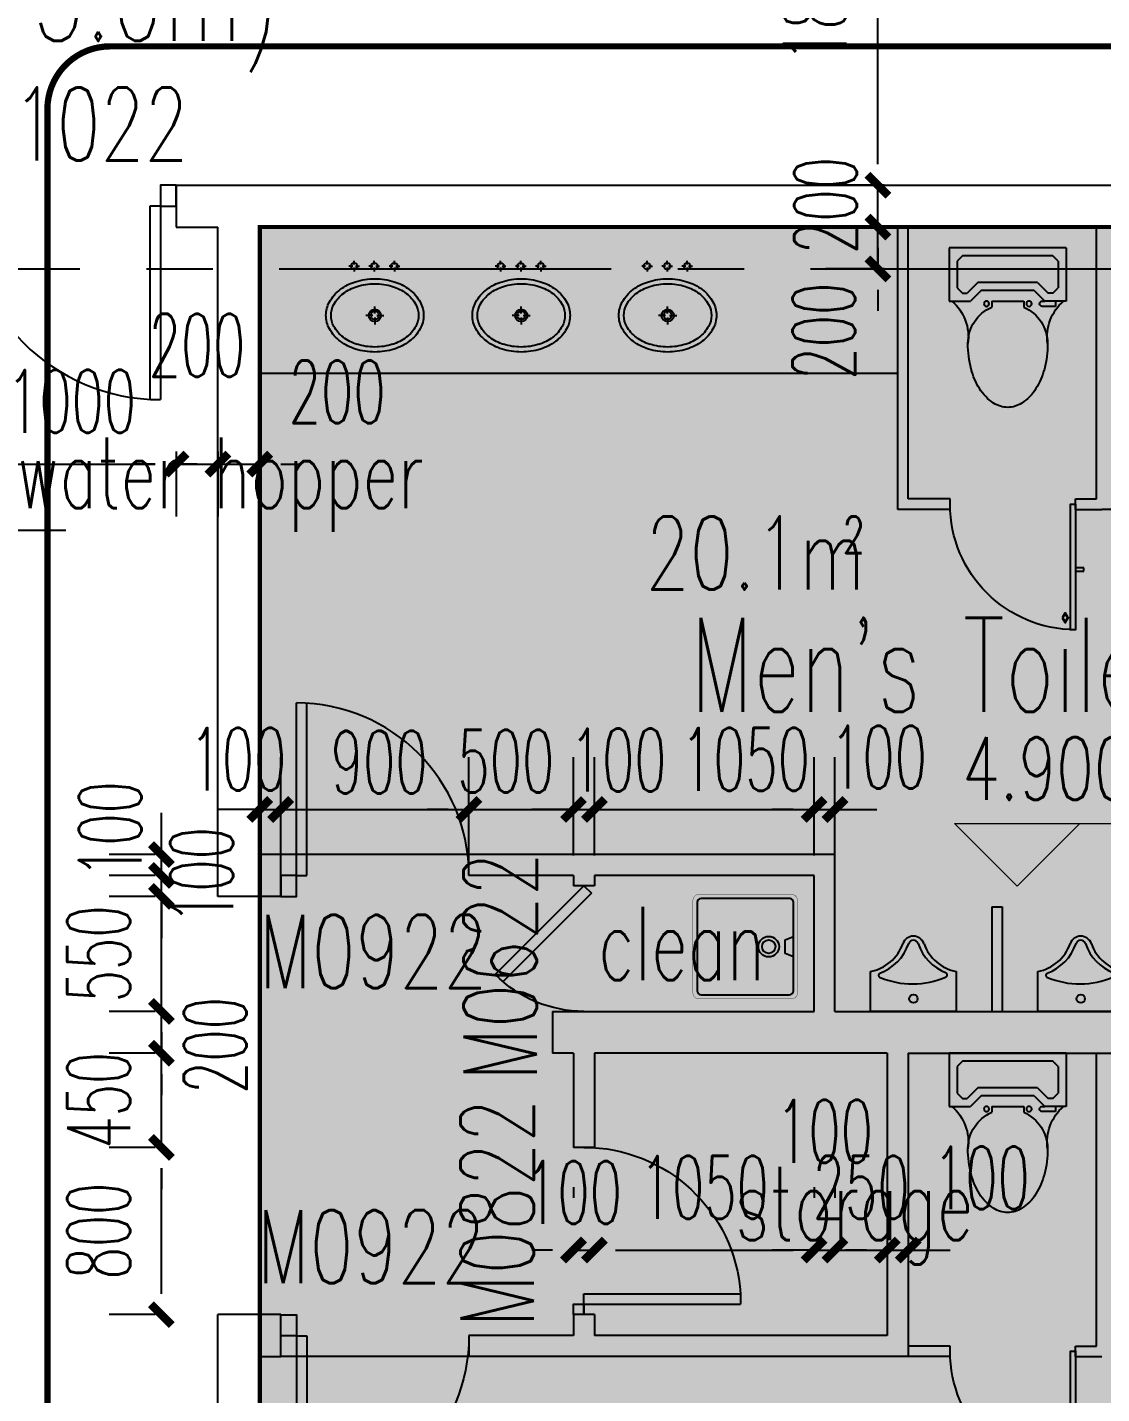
# Model space of a CAD drawing. Extents: x 824790 to 994147, y 4290613 to 4374713.
# Drawn here: x 886499 to 891635, y 4332818 to 4339350 of the extents above; entities that cross this region are included whole.
import ezdxf
from ezdxf.enums import TextEntityAlignment as Align

# ---------------------------------------------------------------- set-up
doc = ezdxf.new("R2010")
doc.units = 0
doc.header["$LTSCALE"] = 1000
doc.header["$MEASUREMENT"] = 0
for name, pattern in [('ACAD_ISO08W100', [36, 24, -3, 6, -3]), ('CENTER', [50.8, 31.75, -6.35, 6.35, -6.35]), ('DASH', [0.35, 0.25, -0.1]), ('DOTE', [2.42, 2, -0.2, 0.02, -0.2]), ('HIDDEN', [0.375, 0.25, -0.125])]:
    doc.linetypes.add(name, pattern=pattern)
doc.layers.get('0').update_dxf_attribs({"color": 255, "linetype": 'CONTINUOUS'})
for name, color, linetype in [('A-AREA-TEXT', 6, 'CONTINUOUS'), ('A-DIM', 201, 'CONTINUOUS'), ('A-DOTE', 8, 'ACAD_ISO08W100'), ('A-LVTRY', 147, 'CONTINUOUS'), ('A-NOTE', 150, 'CONTINUOUS'), ('A-TEXT-CN', 31, 'CONTINUOUS'), ('A-WALL', 2, 'CONTINUOUS'), ('A-WINDOW', 4, 'CONTINUOUS'), ('A-WINDOW-TEXT', 93, 'CONTINUOUS'), ('A_SANITARY', 91, 'CONTINUOUS'), ('DOTE', 17, 'DOTE'), ('PUB_TEXT', 7, 'CONTINUOUS'), ('降板', 7, 'CONTINUOUS')]:
    doc.layers.add(name, color=color, linetype=linetype)
doc.layers.add('A_LEVEL', color=135, linetype='CONTINUOUS', lineweight=0)
doc.styles.add('_HZTXT', font='tjromans.shx', dxfattribs={"width": 0.7, "bigfont": 'tjhztxt.shx'})
doc.styles.add('ATT', font='txt')
doc.styles.add('DIM_FONT', font='SIMPLEX.shx', dxfattribs={"width": 0.6, "bigfont": 'GBCBIG.shx'})
doc.styles.add('MEN', font='tjromans.shx', dxfattribs={"width": 0.7, "bigfont": 'tjhztxt.shx'})
doc.styles.add('PRC-S', font='TJROMANS.shx', dxfattribs={"width": 0.7, "bigfont": 'hztxt.shx'})
doc.styles.get("Standard").update_dxf_attribs({"font": 'GBENOR', "bigfont": 'GBCBIG'})
doc.styles.add('TONGJI-FONT', font='simplex.shx')
doc.dimstyles.new('DIMN', dxfattribs={"dimtxt": 300, "dimasz": 100, "dimexe": 250, "dimexo": 300, "dimgap": 150, "dimtad": 1, "dimdec": 0, "dimtxsty": 'DIM_FONT', "dimblk": 'h-_ArchTick', "dimcen": 2.5, "dimclrt": 7, "dimazin": 2, "dimtfac": 1, "dimtdec": 0, "dimtix": 1, "dimtmove": 2, "dimatfit": 3, "dimarcsym": 0})

# ---------------------------------------------------------------- blocks, each defined once
blk = doc.blocks.new('h-wrt')
at = {"layer": 'A-DOTE', "linetype": 'CENTER', "ltscale": 0.05}
blk.add_line((-2603736, -1760229), (-2483728.3, -1760229), dxfattribs=at)
blk = doc.blocks.new('h-D10')
for p, q in [((75, 0), (75, 925)), ((125, 0), (125, 923.64766)), ((75, 0), (125, 0))]:
    blk.add_line(p, q)
blk.add_lwpolyline([(75, 0), (0, 0), (0, -100), (75, -100)], close=True)
blk.add_arc((75, 0), 925, 0, 90)
blk = doc.blocks.new('h-1-大便器')
at = {"color": 0, "linetype": 'ByBlock'}
for p, q in [((0, -279.4), (0, 279.4)), ((0, 279.4), (254, 279.4)), ((254, 279.4), (254, 177.8)), ((38.1, 215.9), (63.5, 241.3)), ((38.1, -215.9), (38.1, 215.9)), ((63.5, 241.3), (190.5, 241.3)), ((190.5, 241.3), (215.9, 215.9)), ((215.9, 215.9), (215.9, 193.6)), ((165.1, 142.8), (215.9, 193.6)), ((165.1, -142.8), (165.1, 142.8)), ((203.2, 127), (254, 177.8)), ((203.2, -127), (203.2, 127)), ((254, 76.2), (254, -76.2)), ((254, 76.2), (282.6, 76.2)), ((203.2, -127), (254, -177.8)), ((254, -76.2), (282.6, -76.2)), ((165.1, -142.8), (215.9, -193.6)), ((215.9, -215.9), (215.9, -193.6)), ((254, -165.1), (254, -177.8)), ((254, -279.4), (254, -177.8)), ((279.4, -228.6), (279.4, -165.1)), ((63.5, -241.3), (38.1, -215.9)), ((63.5, -241.3), (190.5, -241.3)), ((215.9, -215.9), (190.5, -241.3)), ((254, -228.6), (279.4, -228.6)), ((0, -279.4), (254, -279.4))]:
    blk.add_line(p, q, dxfattribs=at)
blk.add_lwpolyline([(457.2, -190.5, 0.063415), (579, -175, 0.076468), (672.7, -134.7, 0.107136), (741.6, -67.6, 0.147373), (762, 0, 0.147373), (741.6, 67.6, 0.107136), (672.7, 134.7, 0.076468), (579, 175, 0.063415), (457.2, 190.5, 0.063415)], format="xyb", dxfattribs=at)
for centre in [(266.7, 101.6), (266.7, -101.6)]:
    blk.add_circle(centre, 12.7, dxfattribs=at)
for centre, radius, start, end in [((426.2, 416.9), 228.5, 221.08899, 277.79892), ((457.2, 0), 190.5, 90, 156.42182), ((457.2, 0), 190.5, 203.57818, 270), ((266.7, -165.1), 12.7, 0, 180), ((426.2, -416.9), 228.5, 82.20108, 138.91101)]:
    blk.add_arc(centre, radius, start, end, dxfattribs=at)
at = {"color": 0, "linetype": 'ByBlock', "style": 'ATT'}
for tag, p, flags in [('ITEM', (0, -533.4), 3), ('ROOM_NUMBER', (0, -762), 1)]:
    blk.add_attdef(tag, p, '', height=152.4, dxfattribs=dict(at, flags=flags))
blk = doc.blocks.new('h-A$C23BF0790')
at = {"layer": 'A_SANITARY'}
for p, q in [((600, 320), (640, 320)), ((640, 305), (600, 305)), ((640, 320), (640, 305))]:
    blk.add_line(p, q, dxfattribs=at)
blk.add_lwpolyline([(600, 0), (600, 600), (576, 600), (576, 0)], close=True, dxfattribs=at)
blk.add_arc((600, 0), 600, 90, 180, dxfattribs=at)
blk = doc.blocks.new('h-a-污洗盆')
for p, q in [((-234.4, 460.7), (-234.4, 39.3)), ((206.6, 480.3), (-214.8, 480.3)), ((226.2, 39.3), (226.2, 460.7)), ((-214.8, 19.7), (206.6, 19.7)), ((-53.3, 19.7), (-36.1, 59)), ((-36.1, 59), (27.9, 59)), ((27.9, 59), (45.1, 19.7))]:
    blk.add_line(p, q)
at = {"const_width": 1.48}
for points in [[(-254.1, 470.5, -0.414214), (-224.6, 500)], [(216.4, 500, -0.414214), (245.9, 470.5)], [(-224.6, 0, -0.414214), (-254.1, 29.5)], [(245.9, 29.5, -0.414214), (216.4, 0, -0.414214)]]:
    blk.add_lwpolyline(points, format="xyb", dxfattribs=at)
for points in [[(-254.1, 470.5), (-254.1, 29.5)], [(216.4, 500), (-224.6, 500)], [(245.9, 29.5), (245.9, 470.5)], [(-224.6, 0), (216.4, 0)]]:
    blk.add_lwpolyline(points, dxfattribs=at)
for radius in [49.2, 32]:
    blk.add_circle((-4.1, 137.7), radius)
for centre, start, end in [((-214.8, 460.7), 90, 180), ((206.6, 460.7), 0, 90), ((-214.8, 39.3), 180, 270), ((206.6, 39.3), 270, 0)]:
    blk.add_arc(centre, 19.7, start, end)
at = {"text_generation_flag": 4, "width": 0.8, "flags": 9}
for tag in ['YSIZE', 'XSIZE']:
    blk.add_attdef(tag, (-254.1, 300), '', height=0.492, rotation=270, dxfattribs=at)
blk = doc.blocks.new('h-1-洗手盆')
at = {"layer": 'A-LVTRY'}
for p, q in [((2.2, 225.6), (2.2, 253.5)), ((-5.8, 217.6), (-33.8, 217.6)), ((2.2, 209.6), (2.2, 181.7)), ((10.2, 217.6), (38.1, 217.6)), ((-85.8, 21.2), (-101.2, 21.2)), ((-80, 27), (-80, 42.5)), ((-80, 15.4), (-80, 0)), ((-74.2, 21.2), (-58.8, 21.2)), ((-5.8, 21.2), (-21.2, 21.2)), ((0, 27), (0, 42.5)), ((0, 15.4), (0, 0)), ((5.8, 21.2), (21.2, 21.2)), ((74.2, 21.2), (58.8, 21.2)), ((80, 27), (80, 42.5)), ((80, 15.4), (80, 0)), ((85.8, 21.2), (101.2, 21.2))]:
    blk.add_line(p, q, dxfattribs=at)
for centre, major_axis, start_param, end_param in [((-14.9, 160.6), (141.7, 141.7), 1.086999, 1.429562), ((-14.9, 160.6), (-127.6, 127.6), -0.483797, -0.141234), ((2.2, 105.6), (182.4, 182.4), 0.785403, 1.086999), ((2.2, 105.6), (168.3, 168.3), 0.785403, 1.086999), ((2.2, 105.6), (182.4, 182.4), 0.483806, 0.785403), ((2.2, 105.6), (168.3, 168.3), 0.483806, 0.785403), ((19.3, 160.6), (127.6, 127.6), 0.141244, 0.483806), ((19.3, 160.6), (-141.7, 141.7), -1.429553, -1.08699), ((-41.1, 195.5), (-110.9, 110.9), -0.141234, 0.281387), ((-41.1, 195.5), (-96.7, 96.7), -0.141234, 0.281387), ((45.5, 195.5), (-96.7, 96.7), 4.431011, 4.853633), ((45.5, 195.5), (-110.9, 110.9), 4.431011, 4.853633), ((-81.3, 217.6), (-78.5, 78.5), 0.281387, 0.785403), ((-81.3, 217.6), (-64.3, 64.3), 0.281387, 0.785403), ((85.6, 217.6), (-64.3, 64.3), 3.926996, 4.431011), ((85.6, 217.6), (-78.5, 78.5), 3.926996, 4.431011), ((-81.3, 217.6), (78.5, 78.5), 2.356199, 2.860215), ((-41.1, 239.8), (110.9, 110.9), 2.860215, 3.282836), ((-81.3, 217.6), (64.3, 64.3), 2.356199, 2.860215), ((-41.1, 239.8), (-96.7, 96.7), 1.289419, 1.71204), ((45.5, 239.8), (-96.7, 96.7), 3.000358, 3.42298), ((45.5, 239.8), (-110.9, 110.9), 3.000358, 3.42298), ((85.6, 217.6), (64.3, 64.3), 4.993776, 5.497792), ((85.6, 217.6), (-78.5, 78.5), 3.42298, 3.926996), ((-14.9, 274.6), (-141.7, 141.7), 1.71204, 2.054603), ((-14.9, 274.6), (-127.6, 127.6), 1.71204, 2.054603), ((19.3, 274.6), (127.6, 127.6), 4.228592, 4.571155), ((19.3, 274.6), (-141.7, 141.7), 2.657796, 3.000358), ((2.2, 329.6), (-182.4, 182.4), 2.054603, 2.356199), ((2.2, 329.6), (-168.3, 168.3), 2.054603, 2.356199), ((2.2, 329.6), (168.3, 168.3), 3.926996, 4.228592), ((2.2, 329.6), (182.4, 182.4), 3.926996, 4.228592)]:
    blk.add_ellipse(centre, major_axis=major_axis, ratio=1, start_param=start_param, end_param=end_param, dxfattribs=at)
at = {"layer": 'A-LVTRY', "extrusion": (-1.49096e-13, -2.51603e-13, -1)}
blk.add_ellipse((2.2, 217.6), major_axis=(17.3, 17.3), ratio=1, dxfattribs=at)
at = {"layer": 'A-LVTRY', "extrusion": (-1.52506e-13, -2.49557e-13, -1)}
blk.add_ellipse((2.2, 217.6), major_axis=(-11.6, 11.6), ratio=1, dxfattribs=at)
at = {"layer": 'A-LVTRY', "extrusion": (-1.55026e-13, -2.5838e-13, -1)}
blk.add_ellipse((-80, 21.2), major_axis=(-9.33, 9.33), ratio=1, dxfattribs=at)
at = {"layer": 'A-LVTRY', "extrusion": (-1.37801e-13, -2.41155e-13, -1)}
for centre, major_axis in [((0, 21.2), (-9.33, 9.33)), ((80, 21.2), (9.33, 9.33))]:
    blk.add_ellipse(centre, major_axis=major_axis, ratio=1, dxfattribs=at)
blk = doc.blocks.new('h-D09')
for p, q in [((75, 0), (75, 825)), ((125, 0), (125, 823.5)), ((75, 0), (125, 0))]:
    blk.add_line(p, q)
blk.add_lwpolyline([(75, 0), (0, 0), (0, -100), (75, -100)], close=True)
blk.add_arc((75, 0), 825, 0, 90)
blk = doc.blocks.new('h-1-小便器')
at = {"layer": 'A-LVTRY'}
for p, q in [((-205, 0), (205, 0)), ((-205, -190.9), (-205, 0)), ((205, 0), (205, -190.9))]:
    blk.add_line(p, q, dxfattribs=at)
blk.add_circle((0, -60.4), 20, dxfattribs=at)
for centre, radius, start, end in [((-242.8, -390.6), 203.4, 19.26394, 79.28939), ((-152.2, -175), 10, 114.10839, 248.1394), ((5.1, -526.4), 395, 66.66751, 114.10839), ((-242.8, -400.9), 233.4, 19.26394, 68.1394), ((242.8, -400.9), 233.4, 110.49411, 160.73606), ((242.8, -390.6), 203.4, 100.71061, 160.73606), ((157.6, -172.9), 10, 290.49411, 66.66751), ((0.2, -305.6), 54, 199.26394, 269.77771), ((0.2, -316), 24, 199.26394, 269.49984), ((-0.2, -305.6), 54, 270.22229, 340.73606), ((-0.2, -316), 24, 270.50016, 340.73606)]:
    blk.add_arc(centre, radius, start, end, dxfattribs=at)
blk = doc.blocks.new('h-A$C08FE2B09')
at = {"layer": 'A_SANITARY'}
for p, q in [((-50, 0), (-50, 500)), ((-0.1, 500), (750, 500)), ((0, 0), (0, 500)), ((750, 0), (750, 500)), ((800, 0), (800, 500)), ((-50, 0), (0, 0)), ((750, 0), (800, 0))]:
    blk.add_line(p, q, dxfattribs=at)
at = {"layer": 'A_SANITARY', "xscale": -0.9999999999999992, "rotation": 2.1877950194e-06}
blk.add_blockref('h-1-小便器', (375, 500), dxfattribs=at)
blk = doc.blocks.new('h-D06')
at = {"linetype": 'ByBlock'}
for p, q in [((0, 0), (424.3, 424.3)), ((35.4, -35.4), (458.1, 387.4)), ((0, 0), (35.4, -35.4))]:
    blk.add_line(p, q, dxfattribs=at)
blk.add_arc((0, 0), 600, 0, 45, dxfattribs=at)
blk = doc.blocks.new('h-D08')
at = {"linetype": 'ByBlock'}
for p, q in [((50, 0), (50, 748.3)), ((100, 748.3), (50, 748.3)), ((100, 0), (100, 748.3)), ((0, 0), (50, 0)), ((50, 0), (100, 0))]:
    blk.add_line(p, q, dxfattribs=at)
blk.add_lwpolyline([(0, -50), (50, -50), (50, 0), (0, 0)], close=True, dxfattribs=at)
blk.add_arc((50, 0), 750, 360, 86.17745, dxfattribs=at)
blk = doc.blocks.new('h-_ArchTick')
at = {"color": 0, "linetype": 'ByBlock', "const_width": 0.4}
blk.add_lwpolyline([(-0.5, -0.5), (0.5, 0.5)], dxfattribs=at)
blk = doc.blocks.new('*D729')
at = {"layer": 'A-DIM', "color": 0, "lineweight": -2, "transparency": 16777216}
for p, q in [((890594.6, 4340395.4), (890315.2, 4340395.4)), ((890565.2, 4338695.4), (890565.2, 4340295.4)), ((890594.6, 4338595.4), (890315.2, 4338595.4))]:
    blk.add_line(p, q, dxfattribs=at)
at = {"layer": 'A-DIM', "color": 0, "lineweight": -2, "transparency": 16777216, "xscale": 100, "yscale": 100, "zscale": 100}
for p, rotation in [((890565.2, 4340395.4), 90), ((890565.2, 4338595.4), 270)]:
    blk.add_blockref('h-_ArchTick', p, dxfattribs=dict(at, rotation=rotation))
at = {"layer": 'A-DIM', "color": 7, "transparency": 16777216, "insert": (890265.2, 4339495.4), "char_height": 300, "attachment_point": 5, "rotation": 90, "style": 'DIM_FONT'}
blk.add_mtext('\\A1;1800', dxfattribs=at)
blk = doc.blocks.new('*D730')
at = {"layer": 'A-DIM', "color": 0, "lineweight": -2, "transparency": 16777216}
for p, q in [((890565.2, 4338695.4), (890565.2, 4338795.4)), ((890594.6, 4338595.4), (890315.2, 4338595.4)), ((890565.2, 4338395.4), (890565.2, 4338595.4)), ((890594.6, 4338395.4), (890315.2, 4338395.4)), ((890565.2, 4338295.4), (890565.2, 4338195.4))]:
    blk.add_line(p, q, dxfattribs=at)
at = {"layer": 'A-DIM', "color": 0, "lineweight": -2, "transparency": 16777216, "xscale": 100, "yscale": 100, "zscale": 100}
for p, rotation in [((890565.2, 4338595.4), 270), ((890565.2, 4338395.4), 90)]:
    blk.add_blockref('h-_ArchTick', p, dxfattribs=dict(at, rotation=rotation))
at = {"layer": 'A-DIM', "color": 7, "transparency": 16777216, "insert": (890315, 4338498.7), "char_height": 300, "attachment_point": 5, "rotation": 90, "style": 'DIM_FONT'}
blk.add_mtext('\\A1;200', dxfattribs=at)
blk = doc.blocks.new('*D731')
at = {"layer": 'A-DIM', "color": 0, "lineweight": -2, "transparency": 16777216}
for p, q in [((890565.2, 4338495.4), (890565.2, 4338595.4)), ((890594.6, 4338395.4), (890315.2, 4338395.4)), ((890565.2, 4338195.4), (890565.2, 4338395.4)), ((890594.6, 4338195.4), (890315.2, 4338195.4)), ((890565.2, 4338095.4), (890565.2, 4337995.4))]:
    blk.add_line(p, q, dxfattribs=at)
at = {"layer": 'A-DIM', "color": 0, "lineweight": -2, "transparency": 16777216, "xscale": 100, "yscale": 100, "zscale": 100}
for p, rotation in [((890565.2, 4338395.4), 270), ((890565.2, 4338195.4), 90)]:
    blk.add_blockref('h-_ArchTick', p, dxfattribs=dict(at, rotation=rotation))
at = {"layer": 'A-DIM', "color": 7, "transparency": 16777216, "insert": (890306.4, 4337897.3), "char_height": 300, "attachment_point": 5, "rotation": 90, "style": 'DIM_FONT'}
blk.add_mtext('\\A1;200', dxfattribs=at)
blk = doc.blocks.new('*D756')
at = {"layer": 'A-DIM', "color": 0, "lineweight": -2, "transparency": 16777216}
for p, q in [((889109.9, 4333804.3), (889109.9, 4333754.3)), ((889209.9, 4333804.3), (889209.9, 4333754.3)), ((889009.9, 4333504.3), (888909.9, 4333504.3)), ((889109.9, 4333504.3), (889209.9, 4333504.3)), ((889309.9, 4333504.3), (889409.9, 4333504.3))]:
    blk.add_line(p, q, dxfattribs=at)
at = {"layer": 'A-DIM', "color": 0, "lineweight": -2, "transparency": 16777216, "xscale": 100, "yscale": 100, "zscale": 100}
blk.add_blockref('h-_ArchTick', (889109.9, 4333504.3), dxfattribs=at)
at = {"layer": 'A-DIM', "color": 0, "lineweight": -2, "transparency": 16777216, "xscale": 100, "yscale": 100, "zscale": 100, "rotation": 180}
blk.add_blockref('h-_ArchTick', (889209.9, 4333504.3), dxfattribs=at)
at = {"layer": 'A-DIM', "color": 7, "transparency": 16777216, "insert": (889109.9, 4333779.3), "char_height": 300, "attachment_point": 5, "style": 'DIM_FONT'}
blk.add_mtext('\\A1;100', dxfattribs=at)
blk = doc.blocks.new('*D757')
at = {"layer": 'A-DIM', "color": 0, "lineweight": -2, "transparency": 16777216}
for p, q in [((889209.9, 4333804.3), (889209.9, 4333754.3)), ((890259.9, 4333804.3), (890259.9, 4333754.3)), ((889309.9, 4333504.3), (890159.9, 4333504.3))]:
    blk.add_line(p, q, dxfattribs=at)
at = {"layer": 'A-DIM', "color": 0, "lineweight": -2, "transparency": 16777216, "xscale": 100, "yscale": 100, "zscale": 100, "rotation": 180}
blk.add_blockref('h-_ArchTick', (889209.9, 4333504.3), dxfattribs=at)
at = {"layer": 'A-DIM', "color": 0, "lineweight": -2, "transparency": 16777216, "xscale": 100, "yscale": 100, "zscale": 100}
blk.add_blockref('h-_ArchTick', (890259.9, 4333504.3), dxfattribs=at)
at = {"layer": 'A-DIM', "color": 7, "transparency": 16777216, "insert": (889734.9, 4333804.3), "char_height": 300, "attachment_point": 5, "style": 'DIM_FONT'}
blk.add_mtext('\\A1;1050', dxfattribs=at)
blk = doc.blocks.new('*D758')
at = {"layer": 'A-DIM', "color": 0, "lineweight": -2, "transparency": 16777216}
for p, q in [((890259.9, 4333804.3), (890259.9, 4333754.3)), ((890359.8, 4333804.3), (890359.8, 4333754.3)), ((890159.9, 4333504.3), (890059.9, 4333504.3)), ((890259.9, 4333504.3), (890359.8, 4333504.3)), ((890459.8, 4333504.3), (890559.8, 4333504.3))]:
    blk.add_line(p, q, dxfattribs=at)
at = {"layer": 'A-DIM', "color": 0, "lineweight": -2, "transparency": 16777216, "xscale": 100, "yscale": 100, "zscale": 100}
blk.add_blockref('h-_ArchTick', (890259.9, 4333504.3), dxfattribs=at)
at = {"layer": 'A-DIM', "color": 0, "lineweight": -2, "transparency": 16777216, "xscale": 100, "yscale": 100, "zscale": 100, "rotation": 180}
blk.add_blockref('h-_ArchTick', (890359.8, 4333504.3), dxfattribs=at)
at = {"layer": 'A-DIM', "color": 7, "transparency": 16777216, "insert": (890309.8, 4334071.8), "char_height": 300, "attachment_point": 5, "style": 'DIM_FONT'}
blk.add_mtext('\\A1;100', dxfattribs=at)
blk = doc.blocks.new('*D759')
at = {"layer": 'A-DIM', "color": 0, "lineweight": -2, "transparency": 16777216}
for p, q in [((890359.8, 4333804.3), (890359.8, 4333754.3)), ((890609.9, 4333804.3), (890609.9, 4333754.3)), ((890259.8, 4333504.3), (890159.8, 4333504.3)), ((890359.8, 4333504.3), (890609.9, 4333504.3)), ((890709.9, 4333504.3), (890809.9, 4333504.3))]:
    blk.add_line(p, q, dxfattribs=at)
at = {"layer": 'A-DIM', "color": 0, "lineweight": -2, "transparency": 16777216, "xscale": 100, "yscale": 100, "zscale": 100}
blk.add_blockref('h-_ArchTick', (890359.8, 4333504.3), dxfattribs=at)
at = {"layer": 'A-DIM', "color": 0, "lineweight": -2, "transparency": 16777216, "xscale": 100, "yscale": 100, "zscale": 100, "rotation": 180}
blk.add_blockref('h-_ArchTick', (890609.9, 4333504.3), dxfattribs=at)
at = {"layer": 'A-DIM', "color": 7, "transparency": 16777216, "insert": (890484.8, 4333804.3), "char_height": 300, "attachment_point": 5, "style": 'DIM_FONT'}
blk.add_mtext('\\A1;250', dxfattribs=at)
blk = doc.blocks.new('*D760')
at = {"layer": 'A-DIM', "color": 0, "lineweight": -2, "transparency": 16777216}
for p, q in [((890609.9, 4333804.3), (890609.9, 4333754.3)), ((890709.9, 4333804.3), (890709.9, 4333754.3)), ((890509.9, 4333504.3), (890409.9, 4333504.3)), ((890609.9, 4333504.3), (890709.9, 4333504.3)), ((890809.9, 4333504.3), (890909.9, 4333504.3))]:
    blk.add_line(p, q, dxfattribs=at)
at = {"layer": 'A-DIM', "color": 0, "lineweight": -2, "transparency": 16777216, "xscale": 100, "yscale": 100, "zscale": 100}
blk.add_blockref('h-_ArchTick', (890609.9, 4333504.3), dxfattribs=at)
at = {"layer": 'A-DIM', "color": 0, "lineweight": -2, "transparency": 16777216, "xscale": 100, "yscale": 100, "zscale": 100, "rotation": 180}
blk.add_blockref('h-_ArchTick', (890709.9, 4333504.3), dxfattribs=at)
at = {"layer": 'A-DIM', "color": 7, "transparency": 16777216, "insert": (891059.9, 4333849.3), "char_height": 300, "attachment_point": 5, "style": 'DIM_FONT'}
blk.add_mtext('\\A1;100', dxfattribs=at)
blk = doc.blocks.new('*D761')
at = {"layer": 'A-DIM', "color": 0, "lineweight": -2, "transparency": 16777216}
for p, q in [((887139.7, 4335495.4), (887139.7, 4335595.4)), ((887109.9, 4335395.4), (886889.7, 4335395.4)), ((887139.7, 4335295.4), (887139.7, 4335395.4)), ((887109.9, 4335295.4), (886889.7, 4335295.4)), ((887139.7, 4335195.4), (887139.7, 4335095.4))]:
    blk.add_line(p, q, dxfattribs=at)
at = {"layer": 'A-DIM', "color": 0, "lineweight": -2, "transparency": 16777216, "xscale": 100, "yscale": 100, "zscale": 100}
for p, rotation in [((887139.7, 4335395.4), 270), ((887139.7, 4335295.4), 90)]:
    blk.add_blockref('h-_ArchTick', p, dxfattribs=dict(at, rotation=rotation))
at = {"layer": 'A-DIM', "color": 7, "transparency": 16777216, "insert": (886894.2, 4335514.6), "char_height": 300, "attachment_point": 5, "rotation": 90, "style": 'DIM_FONT'}
blk.add_mtext('\\A1;100', dxfattribs=at)
blk = doc.blocks.new('*D762')
at = {"layer": 'A-DIM', "color": 0, "lineweight": -2, "transparency": 16777216}
for p, q in [((887139.7, 4335395.4), (887139.7, 4335495.4)), ((887109.9, 4335295.4), (886889.7, 4335295.4)), ((887139.7, 4335195.4), (887139.7, 4335295.4)), ((887109.9, 4335195.4), (886889.7, 4335195.4)), ((887139.7, 4335095.4), (887139.7, 4334995.4))]:
    blk.add_line(p, q, dxfattribs=at)
at = {"layer": 'A-DIM', "color": 0, "lineweight": -2, "transparency": 16777216, "xscale": 100, "yscale": 100, "zscale": 100}
for p, rotation in [((887139.7, 4335295.4), 270), ((887139.7, 4335195.4), 90)]:
    blk.add_blockref('h-_ArchTick', p, dxfattribs=dict(at, rotation=rotation))
at = {"layer": 'A-DIM', "color": 7, "transparency": 16777216, "insert": (887332.1, 4335294.9), "char_height": 300, "attachment_point": 5, "rotation": 90, "style": 'DIM_FONT'}
blk.add_mtext('\\A1;100', dxfattribs=at)
blk = doc.blocks.new('*D763')
at = {"layer": 'A-DIM', "color": 0, "lineweight": -2, "transparency": 16777216}
for p, q in [((887139.7, 4335295.4), (887139.7, 4335395.4)), ((887109.9, 4335195.4), (886889.7, 4335195.4)), ((887139.7, 4334645.4), (887139.7, 4335195.4)), ((887109.9, 4334645.4), (886889.7, 4334645.4)), ((887139.7, 4334545.4), (887139.7, 4334445.4))]:
    blk.add_line(p, q, dxfattribs=at)
at = {"layer": 'A-DIM', "color": 0, "lineweight": -2, "transparency": 16777216, "xscale": 100, "yscale": 100, "zscale": 100}
for p, rotation in [((887139.7, 4335195.4), 270), ((887139.7, 4334645.4), 90)]:
    blk.add_blockref('h-_ArchTick', p, dxfattribs=dict(at, rotation=rotation))
at = {"layer": 'A-DIM', "color": 7, "transparency": 16777216, "insert": (886839.7, 4334920.4), "char_height": 300, "attachment_point": 5, "rotation": 90, "style": 'DIM_FONT'}
blk.add_mtext('\\A1;550', dxfattribs=at)
blk = doc.blocks.new('*D764')
at = {"layer": 'A-DIM', "color": 0, "lineweight": -2, "transparency": 16777216}
for p, q in [((887139.7, 4334745.4), (887139.7, 4334845.4)), ((887109.9, 4334645.4), (886889.7, 4334645.4)), ((887139.7, 4334445.4), (887139.7, 4334645.4)), ((887109.9, 4334445.4), (886889.7, 4334445.4)), ((887139.7, 4334345.4), (887139.7, 4334245.4))]:
    blk.add_line(p, q, dxfattribs=at)
at = {"layer": 'A-DIM', "color": 0, "lineweight": -2, "transparency": 16777216, "xscale": 100, "yscale": 100, "zscale": 100}
for p, rotation in [((887139.7, 4334645.4), 270), ((887139.7, 4334445.4), 90)]:
    blk.add_blockref('h-_ArchTick', p, dxfattribs=dict(at, rotation=rotation))
at = {"layer": 'A-DIM', "color": 7, "transparency": 16777216, "insert": (887396.5, 4334482.9), "char_height": 300, "attachment_point": 5, "rotation": 90, "style": 'DIM_FONT'}
blk.add_mtext('\\A1;200', dxfattribs=at)
blk = doc.blocks.new('*D765')
at = {"layer": 'A-DIM', "color": 0, "lineweight": -2, "transparency": 16777216}
for p, q in [((887139.7, 4334545.4), (887139.7, 4334645.4)), ((887109.9, 4334445.4), (886889.7, 4334445.4)), ((887139.7, 4333995.4), (887139.7, 4334445.4)), ((887109.9, 4333995.4), (886889.7, 4333995.4)), ((887139.7, 4333895.4), (887139.7, 4333795.4))]:
    blk.add_line(p, q, dxfattribs=at)
at = {"layer": 'A-DIM', "color": 0, "lineweight": -2, "transparency": 16777216, "xscale": 100, "yscale": 100, "zscale": 100}
for p, rotation in [((887139.7, 4334445.4), 270), ((887139.7, 4333995.4), 90)]:
    blk.add_blockref('h-_ArchTick', p, dxfattribs=dict(at, rotation=rotation))
at = {"layer": 'A-DIM', "color": 7, "transparency": 16777216, "insert": (886839.7, 4334220.4), "char_height": 300, "attachment_point": 5, "rotation": 90, "style": 'DIM_FONT'}
blk.add_mtext('\\A1;450', dxfattribs=at)
blk = doc.blocks.new('*D766')
at = {"layer": 'A-DIM', "color": 0, "lineweight": -2, "transparency": 16777216}
for p, q in [((887109.9, 4333995.4), (886889.7, 4333995.4)), ((887139.7, 4333295.4), (887139.7, 4333895.4)), ((887109.9, 4333195.4), (886889.7, 4333195.4))]:
    blk.add_line(p, q, dxfattribs=at)
at = {"layer": 'A-DIM', "color": 0, "lineweight": -2, "transparency": 16777216, "xscale": 100, "yscale": 100, "zscale": 100}
for p, rotation in [((887139.7, 4333995.4), 90), ((887139.7, 4333195.4), 270)]:
    blk.add_blockref('h-_ArchTick', p, dxfattribs=dict(at, rotation=rotation))
at = {"layer": 'A-DIM', "color": 7, "transparency": 16777216, "insert": (886839.7, 4333595.4), "char_height": 300, "attachment_point": 5, "rotation": 90, "style": 'DIM_FONT'}
blk.add_mtext('\\A1;800', dxfattribs=at)
blk = doc.blocks.new('*D767')
at = {"layer": 'A-DIM', "color": 0, "lineweight": -2, "transparency": 16777216}
for p, q in [((887609.9, 4335391), (887609.9, 4335860.9)), ((887709.9, 4335391), (887709.9, 4335860.9)), ((887509.9, 4335610.9), (887409.9, 4335610.9)), ((887609.9, 4335610.9), (887709.9, 4335610.9)), ((887809.9, 4335610.9), (887909.9, 4335610.9))]:
    blk.add_line(p, q, dxfattribs=at)
at = {"layer": 'A-DIM', "color": 0, "lineweight": -2, "transparency": 16777216, "xscale": 100, "yscale": 100, "zscale": 100}
blk.add_blockref('h-_ArchTick', (887609.9, 4335610.9), dxfattribs=at)
at = {"layer": 'A-DIM', "color": 0, "lineweight": -2, "transparency": 16777216, "xscale": 100, "yscale": 100, "zscale": 100, "rotation": 180}
blk.add_blockref('h-_ArchTick', (887709.9, 4335610.9), dxfattribs=at)
at = {"layer": 'A-DIM', "color": 7, "transparency": 16777216, "insert": (887505.7, 4335850.9), "char_height": 300, "attachment_point": 5, "style": 'DIM_FONT'}
blk.add_mtext('\\A1;100', dxfattribs=at)
blk = doc.blocks.new('*D768')
at = {"layer": 'A-DIM', "color": 0, "lineweight": -2, "transparency": 16777216}
for p, q in [((887709.9, 4335391), (887709.9, 4335860.9)), ((888609.9, 4335391), (888609.9, 4335860.9)), ((887609.9, 4335610.9), (887509.9, 4335610.9)), ((887709.9, 4335610.9), (888609.9, 4335610.9)), ((888709.9, 4335610.9), (888809.9, 4335610.9))]:
    blk.add_line(p, q, dxfattribs=at)
at = {"layer": 'A-DIM', "color": 0, "lineweight": -2, "transparency": 16777216, "xscale": 100, "yscale": 100, "zscale": 100}
blk.add_blockref('h-_ArchTick', (887709.9, 4335610.9), dxfattribs=at)
at = {"layer": 'A-DIM', "color": 0, "lineweight": -2, "transparency": 16777216, "xscale": 100, "yscale": 100, "zscale": 100, "rotation": 180}
blk.add_blockref('h-_ArchTick', (888609.9, 4335610.9), dxfattribs=at)
at = {"layer": 'A-DIM', "color": 7, "transparency": 16777216, "insert": (888181, 4335837.5), "char_height": 300, "attachment_point": 5, "style": 'DIM_FONT'}
blk.add_mtext('\\A1;900', dxfattribs=at)
blk = doc.blocks.new('*D769')
at = {"layer": 'A-DIM', "color": 0, "lineweight": -2, "transparency": 16777216}
for p, q in [((888609.9, 4335391), (888609.9, 4335860.9)), ((889109.9, 4335391), (889109.9, 4335860.9)), ((888509.9, 4335610.9), (888409.9, 4335610.9)), ((888609.9, 4335610.9), (889109.9, 4335610.9)), ((889209.9, 4335610.9), (889309.9, 4335610.9))]:
    blk.add_line(p, q, dxfattribs=at)
at = {"layer": 'A-DIM', "color": 0, "lineweight": -2, "transparency": 16777216, "xscale": 100, "yscale": 100, "zscale": 100}
blk.add_blockref('h-_ArchTick', (888609.9, 4335610.9), dxfattribs=at)
at = {"layer": 'A-DIM', "color": 0, "lineweight": -2, "transparency": 16777216, "xscale": 100, "yscale": 100, "zscale": 100, "rotation": 180}
blk.add_blockref('h-_ArchTick', (889109.9, 4335610.9), dxfattribs=at)
at = {"layer": 'A-DIM', "color": 7, "transparency": 16777216, "insert": (888786.2, 4335841.9), "char_height": 300, "attachment_point": 5, "style": 'DIM_FONT'}
blk.add_mtext('\\A1;500', dxfattribs=at)
blk = doc.blocks.new('*D770')
at = {"layer": 'A-DIM', "color": 0, "lineweight": -2, "transparency": 16777216}
for p, q in [((889109.9, 4335391), (889109.9, 4335860.9)), ((889209.9, 4335391), (889209.9, 4335860.9)), ((889009.9, 4335610.9), (888909.9, 4335610.9)), ((889109.9, 4335610.9), (889209.9, 4335610.9)), ((889309.9, 4335610.9), (889409.9, 4335610.9))]:
    blk.add_line(p, q, dxfattribs=at)
at = {"layer": 'A-DIM', "color": 0, "lineweight": -2, "transparency": 16777216, "xscale": 100, "yscale": 100, "zscale": 100}
blk.add_blockref('h-_ArchTick', (889109.9, 4335610.9), dxfattribs=at)
at = {"layer": 'A-DIM', "color": 0, "lineweight": -2, "transparency": 16777216, "xscale": 100, "yscale": 100, "zscale": 100, "rotation": 180}
blk.add_blockref('h-_ArchTick', (889209.9, 4335610.9), dxfattribs=at)
at = {"layer": 'A-DIM', "color": 7, "transparency": 16777216, "insert": (889323, 4335847.3), "char_height": 300, "attachment_point": 5, "style": 'DIM_FONT'}
blk.add_mtext('\\A1;100', dxfattribs=at)
blk = doc.blocks.new('*D771')
at = {"layer": 'A-DIM', "color": 0, "lineweight": -2, "transparency": 16777216}
for p, q in [((889209.9, 4335391), (889209.9, 4335860.9)), ((890259.9, 4335391), (890259.9, 4335860.9)), ((889109.9, 4335610.9), (889009.9, 4335610.9)), ((889209.9, 4335610.9), (890259.9, 4335610.9)), ((890359.9, 4335610.9), (890459.9, 4335610.9))]:
    blk.add_line(p, q, dxfattribs=at)
at = {"layer": 'A-DIM', "color": 0, "lineweight": -2, "transparency": 16777216, "xscale": 100, "yscale": 100, "zscale": 100}
blk.add_blockref('h-_ArchTick', (889209.9, 4335610.9), dxfattribs=at)
at = {"layer": 'A-DIM', "color": 0, "lineweight": -2, "transparency": 16777216, "xscale": 100, "yscale": 100, "zscale": 100, "rotation": 180}
blk.add_blockref('h-_ArchTick', (890259.9, 4335610.9), dxfattribs=at)
at = {"layer": 'A-DIM', "color": 7, "transparency": 16777216, "insert": (889931.9, 4335850.4), "char_height": 300, "attachment_point": 5, "style": 'DIM_FONT'}
blk.add_mtext('\\A1;1050', dxfattribs=at)
blk = doc.blocks.new('*D772')
at = {"layer": 'A-DIM', "color": 0, "lineweight": -2, "transparency": 16777216}
for p, q in [((890259.9, 4335391), (890259.9, 4335860.9)), ((890359.9, 4335391), (890359.9, 4335860.9)), ((890159.9, 4335610.9), (890059.9, 4335610.9)), ((890259.9, 4335610.9), (890359.9, 4335610.9)), ((890459.9, 4335610.9), (890559.9, 4335610.9))]:
    blk.add_line(p, q, dxfattribs=at)
at = {"layer": 'A-DIM', "color": 0, "lineweight": -2, "transparency": 16777216, "xscale": 100, "yscale": 100, "zscale": 100}
blk.add_blockref('h-_ArchTick', (890259.9, 4335610.9), dxfattribs=at)
at = {"layer": 'A-DIM', "color": 0, "lineweight": -2, "transparency": 16777216, "xscale": 100, "yscale": 100, "zscale": 100, "rotation": 180}
blk.add_blockref('h-_ArchTick', (890359.9, 4335610.9), dxfattribs=at)
at = {"layer": 'A-DIM', "color": 7, "transparency": 16777216, "insert": (890567.7, 4335860.9), "char_height": 300, "attachment_point": 5, "style": 'DIM_FONT'}
blk.add_mtext('\\A1;100', dxfattribs=at)
blk = doc.blocks.new('*D774')
at = {"layer": 'A-DIM', "color": 0, "lineweight": -2, "transparency": 16777216}
for p, q in [((886209.9, 4337321.7), (886209.9, 4337012.3)), ((887209.9, 4337321.7), (887209.9, 4337012.3)), ((886309.9, 4337262.3), (887109.9, 4337262.3))]:
    blk.add_line(p, q, dxfattribs=at)
at = {"layer": 'A-DIM', "color": 0, "lineweight": -2, "transparency": 16777216, "xscale": 100, "yscale": 100, "zscale": 100, "rotation": 180}
blk.add_blockref('h-_ArchTick', (886209.9, 4337262.3), dxfattribs=at)
at = {"layer": 'A-DIM', "color": 0, "lineweight": -2, "transparency": 16777216, "xscale": 100, "yscale": 100, "zscale": 100}
blk.add_blockref('h-_ArchTick', (887209.9, 4337262.3), dxfattribs=at)
at = {"layer": 'A-DIM', "color": 7, "transparency": 16777216, "insert": (886709.9, 4337562.3), "char_height": 300, "attachment_point": 5, "style": 'DIM_FONT'}
blk.add_mtext('\\A1;1000', dxfattribs=at)
blk = doc.blocks.new('*D775')
at = {"layer": 'A-DIM', "color": 0, "lineweight": -2, "transparency": 16777216}
for p, q in [((887209.9, 4337321.7), (887209.9, 4337012.3)), ((887409.9, 4337321.7), (887409.9, 4337012.3)), ((887109.9, 4337262.3), (887009.9, 4337262.3)), ((887209.9, 4337262.3), (887409.9, 4337262.3)), ((887509.9, 4337262.3), (887609.9, 4337262.3))]:
    blk.add_line(p, q, dxfattribs=at)
at = {"layer": 'A-DIM', "color": 0, "lineweight": -2, "transparency": 16777216, "xscale": 100, "yscale": 100, "zscale": 100}
blk.add_blockref('h-_ArchTick', (887209.9, 4337262.3), dxfattribs=at)
at = {"layer": 'A-DIM', "color": 0, "lineweight": -2, "transparency": 16777216, "xscale": 100, "yscale": 100, "zscale": 100, "rotation": 180}
blk.add_blockref('h-_ArchTick', (887409.9, 4337262.3), dxfattribs=at)
at = {"layer": 'A-DIM', "color": 7, "transparency": 16777216, "insert": (887309.9, 4337829.8), "char_height": 300, "attachment_point": 5, "style": 'DIM_FONT'}
blk.add_mtext('\\A1;200', dxfattribs=at)
blk = doc.blocks.new('*D776')
at = {"layer": 'A-DIM', "color": 0, "lineweight": -2, "transparency": 16777216}
for p, q in [((887409.9, 4337321.7), (887409.9, 4337012.3)), ((887609.9, 4337321.7), (887609.9, 4337012.3)), ((887309.9, 4337262.3), (887209.9, 4337262.3)), ((887409.9, 4337262.3), (887609.9, 4337262.3)), ((887709.9, 4337262.3), (887809.9, 4337262.3))]:
    blk.add_line(p, q, dxfattribs=at)
at = {"layer": 'A-DIM', "color": 0, "lineweight": -2, "transparency": 16777216, "xscale": 100, "yscale": 100, "zscale": 100}
blk.add_blockref('h-_ArchTick', (887409.9, 4337262.3), dxfattribs=at)
at = {"layer": 'A-DIM', "color": 0, "lineweight": -2, "transparency": 16777216, "xscale": 100, "yscale": 100, "zscale": 100, "rotation": 180}
blk.add_blockref('h-_ArchTick', (887609.9, 4337262.3), dxfattribs=at)
at = {"layer": 'A-DIM', "color": 7, "transparency": 16777216, "insert": (887979.9, 4337607.3), "char_height": 300, "attachment_point": 5, "style": 'DIM_FONT'}
blk.add_mtext('\\A1;200', dxfattribs=at)

msp = doc.modelspace()

# ---------------------------------------------------------------- hatches: boundary and pattern name
at = {"layer": '降板'}
msp.add_hatch(color=253, dxfattribs=at).paths.add_polyline_path([(887609.9, 4338395.4), (887609.9, 4329295.4), (893509.9, 4329295.4), (893509.9, 4338395.4)])

# ---------------------------------------------------------------- linework, layer by layer
at = {"layer": 'A-NOTE'}
msp.add_line((885650.4, 4336946.4), (886682, 4336946.4), dxfattribs=at)
at = {"layer": 'A-NOTE', "linetype": 'HIDDEN', "const_width": 30}
msp.add_lwpolyline([(886894.7, 4339259.4), (894577.9, 4339259.4, -0.414214), (894877.9, 4338959.4), (894852.9, 4328396.2, -0.414214), (894552.9, 4328096.2), (886894.7, 4328096.2, -0.414214), (886594.7, 4328396.2), (886594.7, 4338959.4, -0.414214)], format="xyb", close=True, dxfattribs=at)
at = {"layer": 'A-WALL'}
for p, q in [((887209.9, 4338595.4), (887209.9, 4338395.4)), ((887209.9, 4338595.4), (893509.9, 4338595.4)), ((887209.9, 4338395.4), (887409.9, 4338395.4)), ((887409.9, 4335195.4), (887409.9, 4338395.4)), ((892859.9, 4338395.4), (887609.9, 4338395.4)), ((887609.9, 4338395.4), (893509.9, 4338395.4)), ((887609.9, 4335395.4), (887609.9, 4338395.4)), ((887709.9, 4335395.4), (887609.9, 4335395.4)), ((887709.9, 4335195.2), (887709.9, 4335395.4)), ((890359.9, 4335395.4), (888609.9, 4335395.4)), ((888609.9, 4335295.4), (888609.9, 4335395.4)), ((890359.9, 4334645.4), (890359.9, 4335395.4)), ((889109.9, 4335295.4), (888609.9, 4335295.4)), ((889109.9, 4335295.4), (889109.9, 4335245.4)), ((889209.9, 4335295.4), (889209.9, 4335245.4)), ((890259.9, 4335295.4), (889209.9, 4335295.4)), ((890259.9, 4334645.4), (890259.9, 4335295.4)), ((887709.9, 4335195.4), (887409.9, 4335195.4)), ((889209.9, 4335245.4), (889109.9, 4335245.4)), ((889109.9, 4335245.3), (889109.9, 4335245.3)), ((889009.9, 4334645.4), (890259.9, 4334645.4)), ((889009.9, 4334645.4), (889009.9, 4334445.4)), ((890359.9, 4334645.4), (893509.9, 4334645.4)), ((889109.9, 4334445.4), (889009.9, 4334445.4)), ((889109.9, 4334445.4), (889109.9, 4333995.4)), ((890609.9, 4334445.4), (889209.9, 4334445.4)), ((889209.9, 4334445.4), (889209.9, 4333995.4)), ((890609.9, 4334445.4), (890609.9, 4333095.4)), ((890709.9, 4334445.4), (890709.9, 4332995.4)), ((890709.9, 4334445.4), (893509.9, 4334445.4)), ((889209.9, 4333995.4), (889109.9, 4333995.4)), ((887709.9, 4333195.4), (887409.9, 4333195.4)), ((887409.9, 4329095.4), (887409.9, 4333195.4)), ((887709.9, 4332995.4), (887709.9, 4333195.4)), ((889209.9, 4333195.4), (889109.9, 4333195.4)), ((889109.9, 4333195.4), (889109.9, 4333095.4)), ((889209.9, 4333195.4), (889209.9, 4333095.4)), ((888609.9, 4333095.4), (888609.9, 4332995.4)), ((889109.9, 4333095.4), (888609.9, 4333095.4)), ((890609.9, 4333095.4), (889209.9, 4333095.4)), ((887609.9, 4332995.4), (887709.9, 4332995.4)), ((887609.9, 4329995.4), (887609.9, 4332995.4)), ((890709.9, 4332995.4), (888609.9, 4332995.4))]:
    msp.add_line(p, q, dxfattribs=at)
at = {"layer": 'A-WINDOW'}
for p, q in [((888609.9, 4335395.4), (887709.9, 4335395.2)), ((888609.9, 4332995.4), (887709.9, 4332995.2))]:
    msp.add_line(p, q, dxfattribs=at)
at = {"layer": 'A_LEVEL'}
msp.add_lwpolyline([(891530.6, 4335543.9), (891230.6, 4335243.9), (890930.6, 4335543.9), (892880.9, 4335543.9)], dxfattribs=at)
at = {"layer": 'A_SANITARY'}
for p, q in [((890659.9, 4337045.4), (890659.9, 4338395.4)), ((890709.9, 4337095.4), (890709.9, 4338395.4)), ((891609.9, 4337095.5), (891609.9, 4338395.4)), ((890659.9, 4337695.4), (887609.9, 4337695.4)), ((890909.9, 4337095.4), (890709.9, 4337095.4)), ((890909.9, 4337045.4), (890909.9, 4337095.4)), ((891509.9, 4337045.4), (891509.9, 4337095.4)), ((890684.9, 4337045.4), (890659.9, 4337045.4)), ((890909.9, 4337045.4), (890684.9, 4337045.4)), ((891859.9, 4337045.4), (891634.9, 4337045.4)), ((891109.9, 4335145.4), (891109.9, 4334645.4)), ((891109.9, 4335145.4), (891159.9, 4335145.4)), ((891159.9, 4335145.4), (891159.9, 4334645.4)), ((891609.9, 4333045.5), (891609.9, 4334445.4)), ((890909.9, 4333045.4), (890709.9, 4333045.4)), ((890909.9, 4332995.4), (890909.9, 4333045.4)), ((891509.9, 4332995.4), (891509.9, 4333045.4)), ((890909.9, 4332995.4), (890684.9, 4332995.4))]:
    msp.add_line(p, q, dxfattribs=at)
at = {"layer": 'A_SANITARY', "linetype": 'ByBlock'}
for p, q in [((891509.9, 4337095.4), (891609.9, 4337095.4)), ((891509.9, 4337045.4), (891634.9, 4337045.4)), ((891509.9, 4333045.4), (891609.9, 4333045.4)), ((891509.9, 4332995.4), (891634.9, 4332995.4))]:
    msp.add_line(p, q, dxfattribs=at)
at = {"layer": '降板', "linetype": 'DASH', "ltscale": 3.5, "const_width": 20}
msp.add_lwpolyline([(887609.9, 4338395.4), (887609.9, 4329295.4), (893509.9, 4329295.4), (893509.9, 4338395.4)], close=True, dxfattribs=at)

# ---------------------------------------------------------------- block references
at = {"layer": 'A-WINDOW', "rotation": 180}
msp.add_blockref('h-D10', (887209.9, 4338495.4), dxfattribs=at)
at = {"layer": 'A-WINDOW'}
msp.add_blockref('h-D09', (887709.9, 4335295.2), dxfattribs=at)
at = {"layer": 'A-WINDOW', "xscale": -1}
for name, p, rotation in [('h-D06', (889159.9, 4335245.4), 90), ('h-D08', (889159.9, 4333195.4), 270), ('h-D09', (887709.9, 4333094.9), 180)]:
    msp.add_blockref(name, p, dxfattribs=dict(at, rotation=rotation))
at = {"layer": 'A_SANITARY', "xscale": -1}
for name, p, rotation in [('h-1-大便器', (891185.9, 4338295.4), 90), ('h-A$C08FE2B09', (891159.9, 4335145.4), 180.0000001600825), ('h-1-大便器', (891185.9, 4334445.4), 90)]:
    msp.add_blockref(name, p, dxfattribs=dict(at, rotation=rotation))
at = {"layer": 'A_SANITARY', "extrusion": (0, 0, -1), "xscale": 1.199999999254942, "yscale": 1.199999999254942, "zscale": -1.2, "rotation": 180}
for p in [(-888157.3, 4338234.1), (-888857.3, 4338234.1), (-889557.3, 4338234.1)]:
    msp.add_blockref('h-1-洗手盆', p, dxfattribs=at)
at = {"layer": 'A_SANITARY', "linetype": 'ByBlock', "xscale": -1, "rotation": 180}
for p in [(890909.9, 4337070.4), (890909.9, 4333020.4)]:
    msp.add_blockref('h-A$C23BF0790', p, dxfattribs=at)
at = {"layer": 'A_SANITARY', "extrusion": (0, 0, -1), "xscale": -1, "zscale": -1, "rotation": 270}
msp.add_blockref('h-a-污洗盆', (-890180.8, 4334959), dxfattribs=at)
at = {"layer": 'A_SANITARY', "rotation": 179.9999979722875}
msp.add_blockref('h-1-小便器', (890734.8, 4334645.4), dxfattribs=at)
at = {"layer": 'DOTE'}
msp.add_blockref('h-wrt', (3440638.8, 6098424.3), dxfattribs=at)

# ---------------------------------------------------------------- texts
at = {"layer": 'A-AREA-TEXT', "style": '_HZTXT', "width": 0.7}
for s, height, p in [('20.1m', 350, (889454.8, 4336661.7)), ('2', 175, (890397.1, 4336836.7))]:
    msp.add_text(s, height=height, dxfattribs=at).set_placement(p)
at = {"layer": 'A-TEXT-CN', "style": 'TONGJI-FONT', "width": 0.65}
for s, height, p in [('Walkway (clear height 3.0m)', 450, (882036.6, 4339285.4)), ("Men's Toilet", 450, (889668.2, 4336077.5)), ('clean', 350, (889227.3, 4334794.8)), ('storage', 350, (889881.2, 4333552.3))]:
    msp.add_text(s, height=height, dxfattribs=at).set_placement(p)
at = {"layer": 'A-WINDOW-TEXT', "style": 'PRC-S', "width": 0.7}
for s, p in [('M1022', (886176.7, 4338713)), ('M0922', (887605.8, 4334756.8)), ('M0922', (887596.3, 4333345.3))]:
    msp.add_text(s, height=350, dxfattribs=at).set_placement(p)
for s, p in [('M0622', (888934.5, 4334314.3)), ('M0822', (888920.1, 4333135.7))]:
    msp.add_text(s, height=350, rotation=90, dxfattribs=at).set_placement(p)
at = {"layer": 'A_LEVEL', "style": 'MEN', "width": 0.7}
msp.add_attdef('4.900(结构标高)', text='1', height=300, dxfattribs=at).set_placement((892827.8, 4335656.2, -0.3), align=Align.RIGHT)
at = {"layer": 'PUB_TEXT', "style": 'TONGJI-FONT', "width": 0.65}
msp.add_text('rainwater hopper', height=337.589, dxfattribs=at).set_placement((885891.9, 4337051.4))

# ---------------------------------------------------------------- dimensions: what is measured, and where the dimension line sits
at = {"layer": 'A-DIM'}
for p1, p2, distance, picture, middle in [((890894.6, 4338595.4), (890894.6, 4340395.4), 329.5, '*D729', (890265.2, 4339495.4)), ((886209.9, 4337621.7), (887209.9, 4337621.7), -359.5, '*D774', (886709.9, 4337562.3)), ((887409.9, 4334645.4), (887409.9, 4335195.4), 270.2, '*D763', (886839.7, 4334920.4)), ((887409.9, 4333995.4), (887409.9, 4334445.4), 270.2, '*D765', (886839.7, 4334220.4)), ((887409.9, 4333195.4), (887409.9, 4333995.4), 270.2, '*D766', (886839.7, 4333595.4)), ((889209.9, 4333504.3), (890259.9, 4333504.3), 0, '*D757', (889734.9, 4333804.3)), ((890359.8, 4333504.3), (890609.9, 4333504.3), 0, '*D759', (890484.8, 4333804.3))]:
    dim = msp.add_aligned_dim(p1=p1, p2=p2, distance=distance, dimstyle='DIMN', dxfattribs=at)
    dim.commit()
    dim.dimension.update_dxf_attribs({"geometry": picture, "text_midpoint": middle})
for base, p1, p2, angle, picture, middle in [((890565.2, 4338595.4), (890894.6, 4338395.4), (890894.6, 4338595.4), 90, '*D730', (890315, 4338498.7)), ((890565.2, 4338395.4), (890894.6, 4338195.4), (890894.6, 4338395.4), 90, '*D731', (890306.4, 4337897.3)), ((887409.9, 4337262.3), (887209.9, 4337621.7), (887409.9, 4337621.7), 0, '*D775', (887309.9, 4337829.8)), ((887609.9, 4337262.3), (887409.9, 4337621.7), (887609.9, 4337621.7), 0, '*D776', (887979.9, 4337607.3)), ((887709.9, 4335610.9), (887609.9, 4335091), (887709.9, 4335091), 0, '*D767', (887505.7, 4335850.9)), ((889109.9, 4335610.9), (888609.9, 4335091), (889109.9, 4335091), 0, '*D769', (888786.2, 4335841.9)), ((889209.9, 4335610.9), (889109.9, 4335091), (889209.9, 4335091), 0, '*D770', (889323, 4335847.3)), ((890259.9, 4335610.9), (889209.9, 4335091), (890259.9, 4335091), 0, '*D771', (889931.9, 4335850.4)), ((890359.9, 4335610.9), (890259.9, 4335091), (890359.9, 4335091), 0, '*D772', (890567.7, 4335860.9)), ((888609.9, 4335610.9), (887709.9, 4335091), (888609.9, 4335091), 0, '*D768', (888181, 4335837.5)), ((887139.7, 4335395.4), (887409.9, 4335295.4), (887409.9, 4335395.4), 90, '*D761', (886894.2, 4335514.6)), ((887139.7, 4335295.4), (887409.9, 4335195.4), (887409.9, 4335295.4), 90, '*D762', (887332.1, 4335294.9)), ((887139.7, 4334645.4), (887409.9, 4334445.4), (887409.9, 4334645.4), 90, '*D764', (887396.5, 4334482.9)), ((890359.8, 4333504.3), (890259.9, 4333504.3), (890359.8, 4333504.3), 0, '*D758', (890309.8, 4334071.8)), ((890709.9, 4333504.3), (890609.9, 4333504.3), (890709.9, 4333504.3), 0, '*D760', (891059.9, 4333849.3)), ((889209.9, 4333504.3), (889109.9, 4333504.3), (889209.9, 4333504.3), 0, '*D756', (889109.9, 4333779.3))]:
    dim = msp.add_linear_dim(base=base, p1=p1, p2=p2, angle=angle, dimstyle='DIMN', dxfattribs=at)
    dim.commit()
    dim.dimension.update_dxf_attribs({"geometry": picture, "text_midpoint": middle, "dimtype": 129})

doc.saveas('drawing.dxf')
